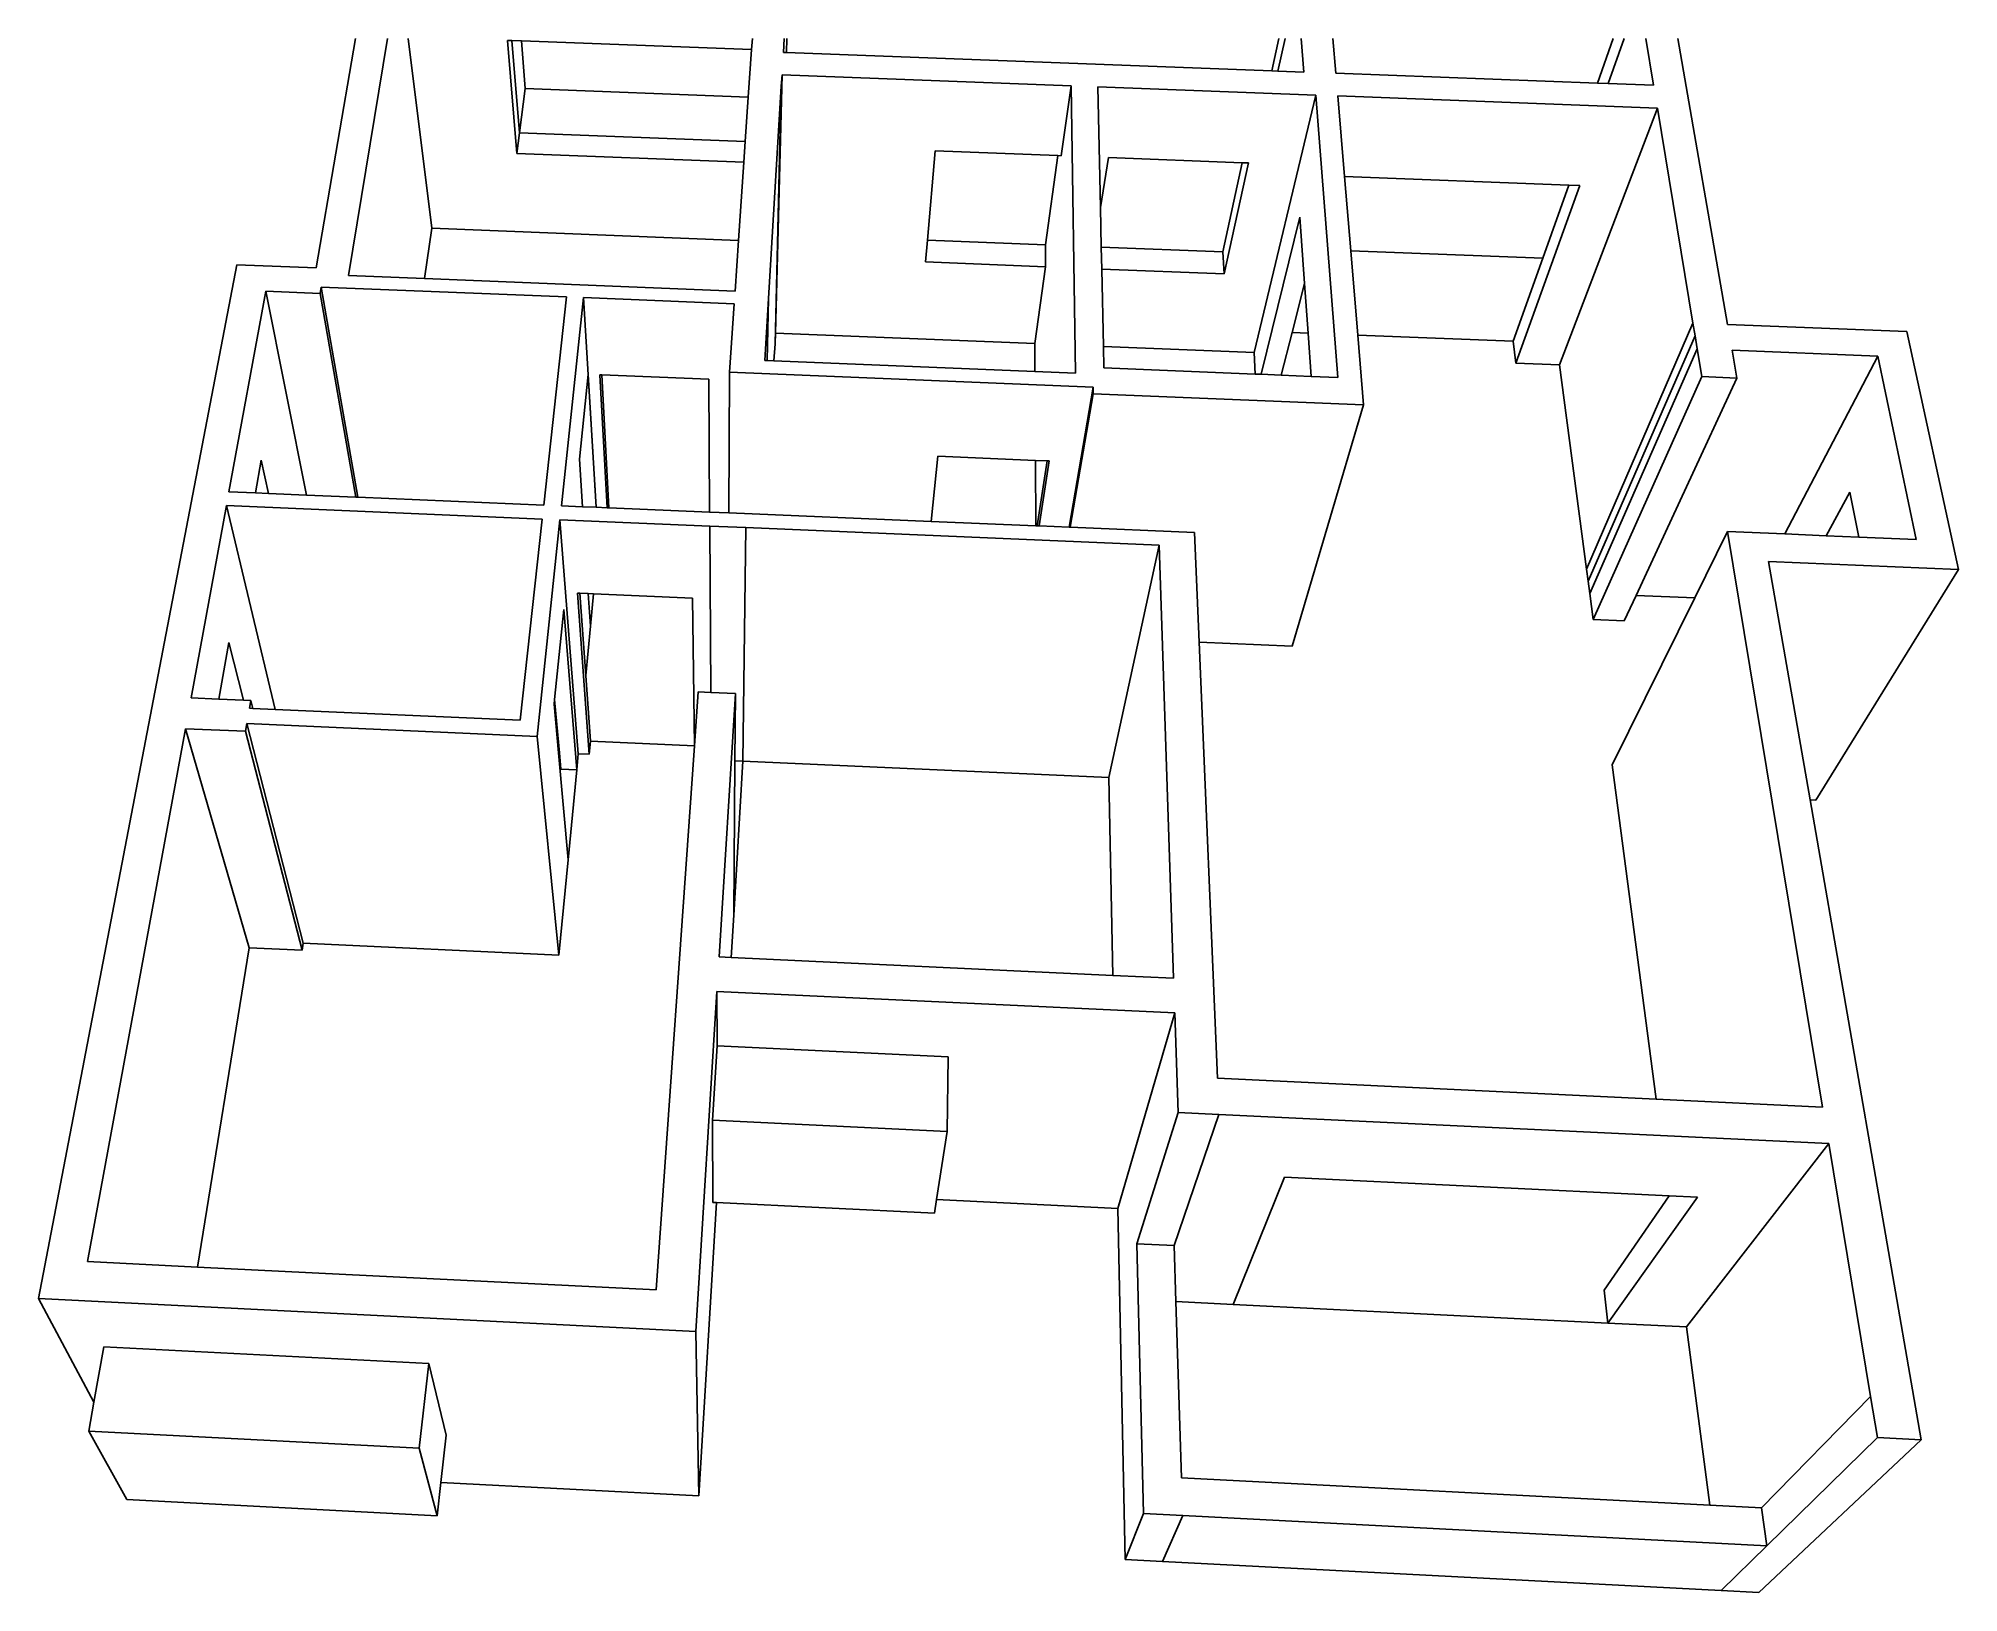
# Model space of a CAD drawing. Extents: x -6539 to 11872, y -6477 to 8427.
import ezdxf

# ---------------------------------------------------------------- set-up
doc = ezdxf.new("R2010")
doc.units = 0
doc.layers.get('0').update_dxf_attribs({"linetype": 'CONTINUOUS'})

msp = doc.modelspace()

# ---------------------------------------------------------------- linework, layer by layer
for p, q in [((-3498, 8427), (-3877, 6226)), ((-3566, 6153), (-3193, 8427)), ((-2767, 6606), (-2992, 8427)), ((-2042, 8408), (-1951, 7323)), ((-1998, 8406), (-2042, 8408)), ((-1998, 8406), (-1925, 7522)), ((-1908, 8403), (-1998, 8406)), ((-1908, 8403), (-1872, 7945)), ((299, 8320), (-1908, 8403)), ((299, 8320), (268, 7864)), ((307, 8427), (299, 8320)), ((604, 8292), (612, 8427)), ((634, 8291), (604, 8292)), ((634, 8291), (638, 8427)), ((5286, 8116), (634, 8291)), ((5286, 8116), (5355, 8427)), ((5344, 8114), (5414, 8427)), ((5569, 8427), (5593, 8104)), ((5902, 8093), (5874, 8427)), ((8560, 8427), (8409, 7998)), ((8666, 8427), (8511, 7994)), ((8948, 7978), (8874, 8427)), ((9180, 8427), (9657, 5683)), ((5344, 8114), (5286, 8116)), ((5593, 8104), (5344, 8114)), ((-1925, 7522), (-1872, 7945)), ((-1872, 7945), (268, 7864)), ((584, 7969), (462, 5931)), ((524, 5497), (584, 7969)), ((530, 5601), (591, 8078)), ((591, 8078), (584, 7969)), ((3364, 7973), (591, 8078)), ((3269, 7302), (3364, 7973)), ((3405, 5216), (3364, 7973)), ((5710, 7883), (3619, 7962)), ((3619, 7962), (3644, 6804)), ((5902, 8093), (8409, 7998)), ((8409, 7998), (8511, 7994)), ((8511, 7994), (8948, 7978)), ((268, 7864), (239, 7438)), ((5117, 5414), (5710, 7883)), ((5921, 5176), (5710, 7883)), ((8984, 7759), (5920, 7875)), ((5920, 7875), (5985, 7103)), ((8047, 5296), (8984, 7759)), ((9325, 5697), (8984, 7759)), ((-1951, 7323), (-1925, 7522)), ((-1925, 7522), (239, 7438)), ((239, 7438), (225, 7239)), ((-1951, 7323), (225, 7239)), ((225, 7239), (174, 6489)), ((2061, 7349), (1985, 6491)), ((3237, 7304), (2061, 7349)), ((3117, 6447), (3237, 7304)), ((3269, 7302), (3237, 7304)), ((3644, 6804), (3721, 7284)), ((3721, 7284), (5004, 7235)), ((5004, 7235), (4819, 6379)), ((5063, 7232), (4830, 6168)), ((5004, 7235), (5063, 7232)), ((5985, 7103), (8135, 7020)), ((5985, 7103), (6044, 6391)), ((8242, 7016), (7628, 5313)), ((8135, 7020), (7886, 6318)), ((8135, 7020), (8242, 7016)), ((3644, 6804), (3652, 6425)), ((5186, 5206), (5557, 6711)), ((5557, 6711), (5602, 6077)), ((-2837, 6124), (-2767, 6606)), ((-2767, 6606), (174, 6489)), ((174, 6489), (141, 6004)), ((1985, 6491), (1966, 6283)), ((1985, 6491), (3117, 6447)), ((3119, 6237), (3117, 6447)), ((1966, 6283), (3119, 6237)), ((4819, 6379), (3652, 6425)), ((3652, 6425), (3657, 6215)), ((4830, 6168), (4819, 6379)), ((7886, 6318), (6044, 6391)), ((6044, 6391), (6112, 5582)), ((7886, 6318), (7602, 5522)), ((-6539, -3656), (-4635, 6256)), ((-3877, 6226), (-4635, 6256)), ((-2837, 6124), (-3566, 6153)), ((141, 6004), (-2837, 6124)), ((3015, 5500), (3119, 6237)), ((4830, 6168), (3657, 6215)), ((3657, 6215), (3673, 5473)), ((5482, 5607), (5602, 6077)), ((5602, 6077), (5636, 5601)), ((-4712, 4079), (-4359, 6003)), ((-4359, 6003), (-3838, 5982)), ((-3969, 4048), (-4359, 6003)), ((-3827, 6042), (-3838, 5982)), ((-3494, 4028), (-3838, 5982)), ((-1475, 5948), (-3827, 6042)), ((-3475, 4027), (-3827, 6042)), ((-1694, 3952), (-1475, 5948)), ((-1524, 3945), (-1313, 5941)), ((-1313, 5941), (133, 5883)), ((-1192, 3931), (-1313, 5941)), ((462, 5931), (426, 5338)), ((449, 5337), (462, 5931)), ((133, 5883), (88, 5226)), ((530, 5601), (524, 5497)), ((3015, 5500), (530, 5601)), ((5377, 5198), (5482, 5607)), ((5482, 5607), (5636, 5601)), ((5636, 5601), (5666, 5186)), ((6112, 5582), (7602, 5522)), ((6112, 5582), (6168, 4913)), ((8305, 3338), (9325, 5697)), ((8320, 3222), (9346, 5574)), ((9346, 5574), (9325, 5697)), ((9366, 5450), (9346, 5574)), ((9657, 5683), (11377, 5615)), ((11872, 3333), (11377, 5615)), ((524, 5497), (514, 5334)), ((3016, 5232), (3015, 5500)), ((5117, 5414), (3673, 5473)), ((3673, 5473), (3678, 5267)), ((5129, 5208), (5117, 5414)), ((7628, 5313), (7602, 5522)), ((8336, 3105), (9366, 5450)), ((9411, 5183), (9366, 5450)), ((9700, 5436), (9746, 5169)), ((11098, 5380), (9700, 5436)), ((10207, 3675), (11098, 5380)), ((11465, 3622), (11098, 5380)), ((-1352, 4392), (-1269, 5204)), ((-1269, 5204), (-1192, 3931)), ((-1086, 3926), (-1157, 5202)), ((-1157, 5202), (-1138, 5201)), ((-1069, 3925), (-1138, 5201)), ((-1138, 5201), (-110, 5159)), ((-110, 5159), (-104, 3885)), ((82, 3877), (88, 5226)), ((88, 5226), (3573, 5083)), ((426, 5338), (449, 5337)), ((449, 5337), (514, 5334)), ((514, 5334), (3016, 5232)), ((3016, 5232), (3405, 5216)), ((3678, 5267), (5129, 5208)), ((5129, 5208), (5186, 5206)), ((5186, 5206), (5377, 5198)), ((5377, 5198), (5666, 5186)), ((5666, 5186), (5921, 5176)), ((8047, 5296), (7628, 5313)), ((8305, 3338), (8047, 5296)), ((8369, 2853), (9411, 5183)), ((8781, 3086), (9746, 5169)), ((9746, 5169), (9411, 5183)), ((3344, 3739), (3573, 5083)), ((3355, 3739), (3575, 5019)), ((3575, 5019), (3573, 5083)), ((6168, 4913), (3575, 5019)), ((5481, 2600), (6168, 4913)), ((2020, 3795), (2084, 4419)), ((2084, 4419), (3021, 4380)), ((-4458, 4069), (-4403, 4382)), ((-4403, 4382), (-4333, 4063)), ((-1322, 3936), (-1352, 4392)), ((3024, 3753), (3021, 4380)), ((3021, 4380), (3134, 4376)), ((3134, 4376), (3037, 3752)), ((3154, 4375), (3057, 3751)), ((3134, 4376), (3154, 4375)), ((-4712, 4079), (-4458, 4069)), ((-4458, 4069), (-4333, 4063)), ((-4333, 4063), (-3969, 4048)), ((10831, 4076), (10604, 3658)), ((10916, 3645), (10831, 4076)), ((-5075, 2102), (-4736, 3946)), ((-4736, 3946), (-1709, 3817)), ((-4269, 1992), (-4736, 3946)), ((-3969, 4048), (-3494, 4028)), ((-3494, 4028), (-3475, 4027)), ((-3475, 4027), (-1694, 3952)), ((-1524, 3945), (-1322, 3936)), ((-1322, 3936), (-1192, 3931)), ((-1192, 3931), (-1192, 3931)), ((-1192, 3931), (-1086, 3926)), ((-1086, 3926), (-1069, 3925)), ((-1069, 3925), (-104, 3885)), ((82, 3877), (-104, 3885)), ((82, 3877), (2020, 3795)), ((-1709, 3817), (-1921, 1888)), ((-1538, 3810), (-1757, 1732)), ((-100, 3749), (-1538, 3810)), ((-1363, 1566), (-1538, 3810)), ((-100, 3749), (244, 3735)), ((-100, 3749), (-92, 2155)), ((216, 1496), (244, 3735)), ((244, 3735), (4207, 3567)), ((2020, 3795), (3024, 3753)), ((3024, 3753), (3037, 3752)), ((3037, 3752), (3057, 3751)), ((3057, 3751), (3344, 3739)), ((3344, 3739), (3355, 3739)), ((3355, 3739), (4547, 3688)), ((4547, 3688), (4591, 2638)), ((9342, 3062), (9656, 3698)), ((10569, -1821), (9656, 3698)), ((9656, 3698), (10207, 3675)), ((3724, 1339), (4207, 3567)), ((4207, 3567), (4346, -585)), ((10207, 3675), (10604, 3658)), ((10604, 3658), (10916, 3645)), ((10916, 3645), (11465, 3622)), ((8320, 3222), (8305, 3338)), ((11872, 3333), (10051, 3410)), ((10051, 3410), (10448, 1124)), ((10504, 1122), (11872, 3333)), ((8336, 3105), (8320, 3222)), ((-1589, 2086), (-1500, 2950)), ((-1500, 2950), (-1377, 1412)), ((-1369, 3107), (-1258, 1562)), ((-1347, 3106), (-1369, 3107)), ((-1347, 3106), (-1291, 2316)), ((-1266, 3103), (-1347, 3106)), ((-1245, 2789), (-1266, 3103)), ((-1215, 3101), (-1266, 3103)), ((-1245, 2789), (-1215, 3101)), ((-268, 3060), (-1215, 3101)), ((-248, 1643), (-268, 3060)), ((8369, 2853), (8336, 3105)), ((8552, 1462), (9342, 3062)), ((8667, 2841), (8781, 3086)), ((9342, 3062), (8781, 3086)), ((-1291, 2316), (-1245, 2789)), ((8667, 2841), (8369, 2853)), ((-4809, 2090), (-4713, 2635)), ((-4713, 2635), (-4571, 2080)), ((5481, 2600), (4591, 2638)), ((4591, 2638), (4767, -1545)), ((-1291, 2316), (-1246, 1687)), ((-4809, 2090), (-5075, 2102)), ((-4571, 2080), (-4809, 2090)), ((-4503, 2076), (-4571, 2080)), ((-4515, 2003), (-4503, 2076)), ((-4484, 2002), (-4503, 2076)), ((-1593, 2042), (-1589, 2086)), ((-1552, 1575), (-1593, 2042)), ((-1589, 2086), (-1543, 1575)), ((-248, 1643), (-212, 2161)), ((-212, 2161), (-92, 2155)), ((-92, 2155), (145, 2145)), ((-13, -382), (145, 2145)), ((145, 2145), (139, 1499)), ((-4553, 1782), (-4540, 1856)), ((-1757, 1732), (-4540, 1856)), ((-4001, -249), (-4540, 1856)), ((-4484, 2002), (-4515, 2003)), ((-4269, 1992), (-4484, 2002)), ((-1921, 1888), (-4269, 1992)), ((-6068, -3302), (-5129, 1807)), ((-5129, 1807), (-4553, 1782)), ((-4519, -294), (-5129, 1807)), ((-4011, -318), (-4553, 1782)), ((-1548, -364), (-1757, 1732)), ((-1258, 1562), (-1246, 1687)), ((-1246, 1687), (-248, 1643)), ((-1552, 1575), (-1543, 1575)), ((-1460, 549), (-1552, 1575)), ((-1543, 1575), (-1529, 1418)), ((-1363, 1566), (-1377, 1412)), ((-1258, 1562), (-1363, 1566)), ((-616, -3574), (-248, 1643)), ((-248, 1643), (-248, 1643)), ((139, 1499), (128, 18)), ((128, 18), (216, 1496)), ((139, 1499), (216, 1496)), ((216, 1496), (3724, 1339)), ((-1529, 1418), (-1377, 1412)), ((-1377, 1412), (-1460, 549)), ((3724, 1339), (3764, -558)), ((8974, -1745), (8552, 1462)), ((10504, 1122), (10448, 1124)), ((10448, 1124), (11514, -5011)), ((-1460, 549), (-1548, -364)), ((103, -388), (128, 18)), ((-5014, -3355), (-4519, -294)), ((-4519, -294), (-4011, -318)), ((-4011, -318), (-4001, -249)), ((-1548, -364), (-4001, -249)), ((103, -388), (-13, -382)), ((3764, -558), (103, -388)), ((-236, -3973), (-33, -712)), ((4357, -918), (-33, -712)), ((-32, -1234), (-33, -712)), ((4346, -585), (3764, -558)), ((3810, -2793), (4357, -918)), ((4389, -1873), (4357, -918)), ((-32, -1234), (-76, -1948)), ((-32, -1234), (2185, -1340)), ((2185, -1340), (2176, -2056)), ((4767, -1545), (8974, -1745)), ((8974, -1745), (10569, -1821)), ((-72, -2736), (-76, -1948)), ((-76, -1948), (2176, -2056)), ((4389, -1873), (3994, -3133)), ((4781, -1892), (4350, -3150)), ((4781, -1892), (4389, -1873)), ((4781, -1892), (10627, -2172)), ((2176, -2056), (2073, -2708)), ((9262, -3930), (10627, -2172)), ((11029, -4596), (10627, -2172)), ((4916, -3714), (5410, -2493)), ((5410, -2493), (9096, -2672)), ((-205, -5550), (-37, -2737)), ((-37, -2737), (-72, -2736)), ((2052, -2840), (-37, -2737)), ((2073, -2708), (2052, -2840)), ((3810, -2793), (2073, -2708)), ((9096, -2673), (8473, -3576)), ((9370, -2685), (8510, -3893)), ((9096, -2673), (9096, -2672)), ((9097, -2672), (9096, -2673)), ((9096, -2672), (9097, -2672)), ((9097, -2672), (9370, -2685)), ((3880, -6159), (3810, -2793)), ((-6068, -3302), (-5014, -3355)), ((4350, -3150), (3994, -3133)), ((4057, -5718), (3994, -3133)), ((4350, -3150), (4367, -3687)), ((-5014, -3355), (-616, -3574)), ((-6539, -3656), (-236, -3973)), ((-6006, -4651), (-6539, -3656)), ((8473, -3576), (8510, -3893)), ((4367, -3687), (4916, -3714)), ((4367, -3687), (4421, -5377)), ((4916, -3714), (8510, -3893)), ((-205, -5550), (-236, -3973)), ((8510, -3893), (9262, -3930)), ((9487, -5638), (9262, -3930)), ((-5912, -4122), (-6006, -4651)), ((-5912, -4122), (-2795, -4280)), ((-2795, -4280), (-2888, -5092)), ((-2630, -4966), (-2795, -4280)), ((11029, -4596), (9983, -5664)), ((11029, -4596), (11094, -4990)), ((-6006, -4651), (-6055, -4928)), ((-5691, -5584), (-6055, -4928)), ((-2888, -5092), (-6055, -4928)), ((-2630, -4967), (-2679, -5422)), ((-2714, -5740), (-2888, -5092)), ((9958, -6477), (11514, -5011)), ((11094, -4990), (10034, -6028)), ((11094, -4990), (11514, -5011)), ((-2679, -5422), (-2714, -5740)), ((-2679, -5422), (-205, -5550)), ((4421, -5377), (9487, -5638)), ((-5691, -5584), (-2714, -5740)), ((9487, -5638), (9983, -5664)), ((9983, -5664), (10034, -6028)), ((3880, -6159), (4057, -5718)), ((4433, -5737), (4057, -5718)), ((4239, -6178), (4433, -5737)), ((10034, -6028), (4433, -5737)), ((9595, -6458), (10034, -6028)), ((4239, -6178), (3880, -6159)), ((9595, -6458), (4239, -6178)), ((9595, -6458), (9958, -6477))]:
    msp.add_line(p, q)

doc.saveas('drawing.dxf')
